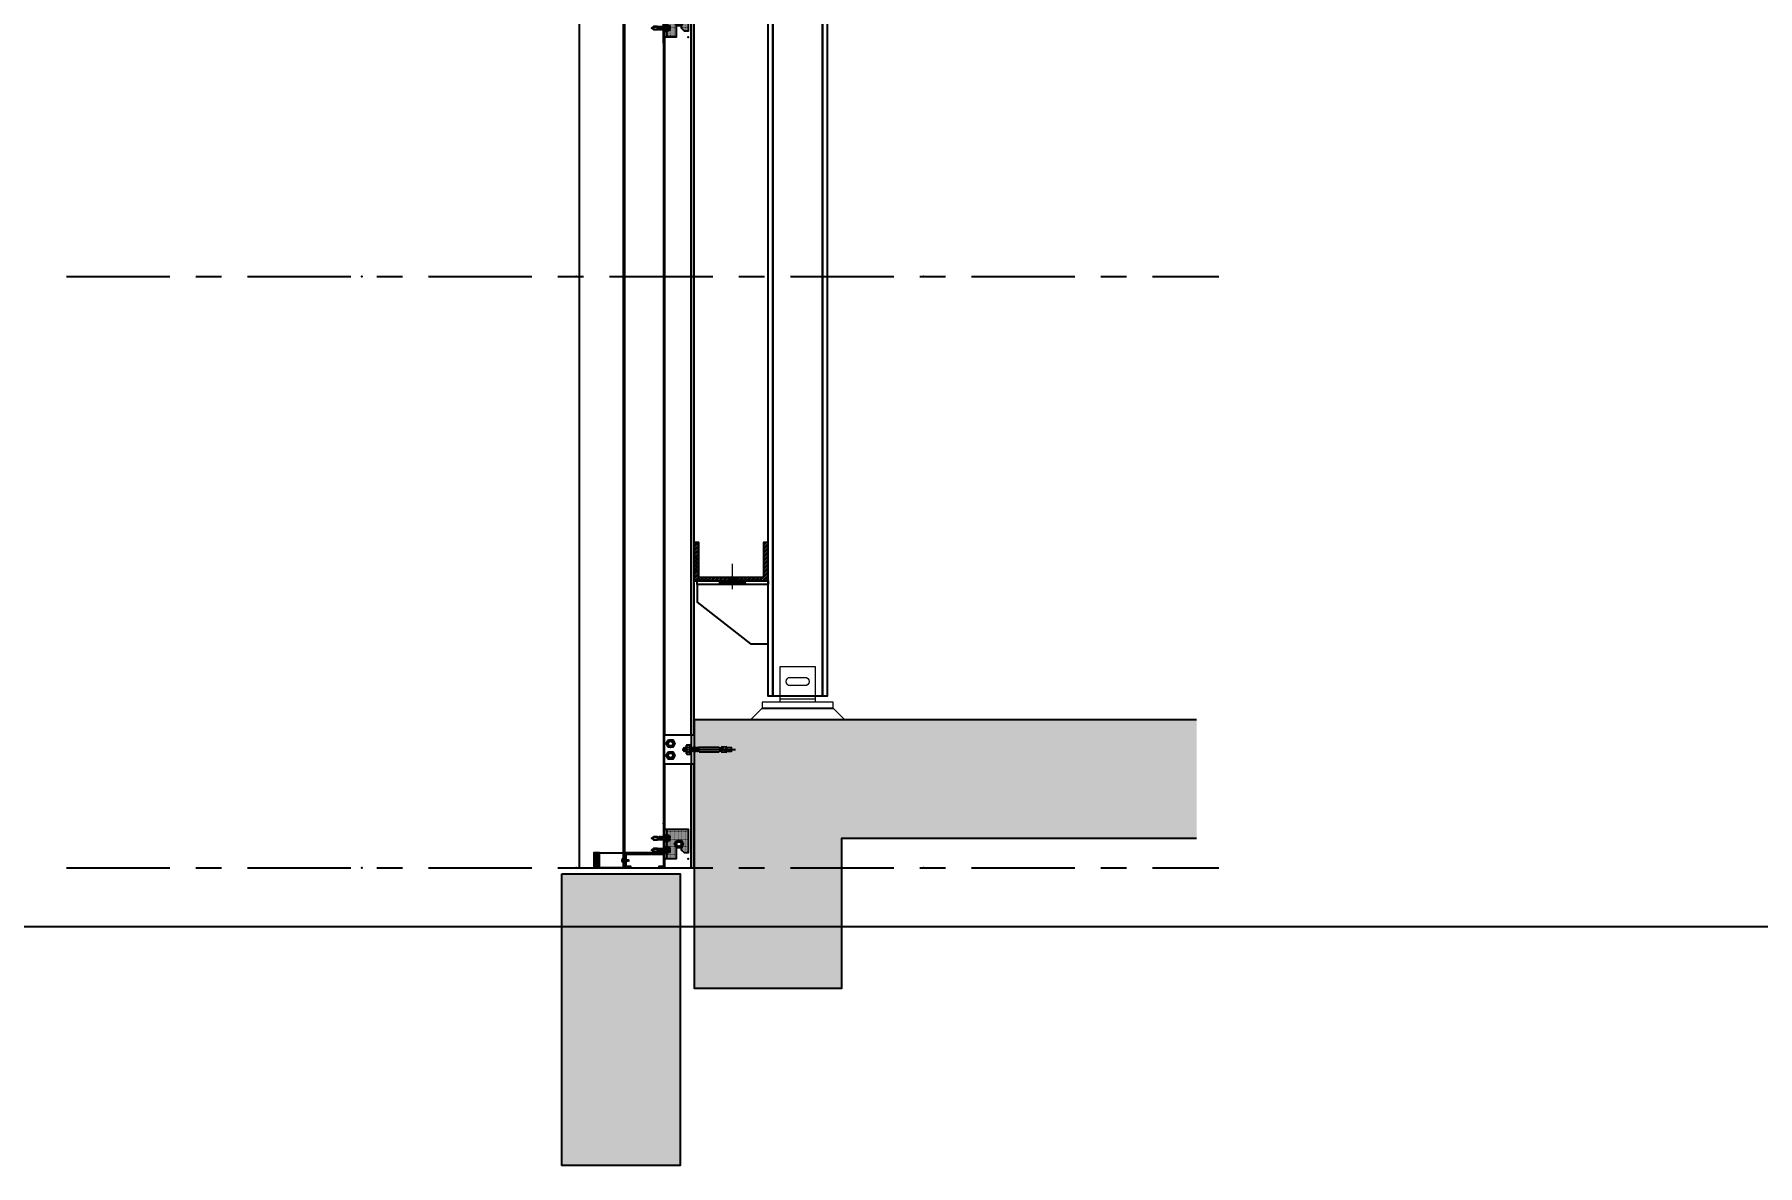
# Model space of a CAD drawing. Header units: millimetres. Extents: x 3774 to 718460, y -768339 to 192544.
# Drawn here: x 545168 to 548083, y -728820 to -726907 of the extents above; entities that cross this region are included whole.
import ezdxf

# ---------------------------------------------------------------- set-up
doc = ezdxf.new("R2010")
doc.units = ezdxf.units.MM
doc.set_wipeout_variables(frame=1)
for name, pattern in [('CENTER', [50.8, 31.75, -6.35, 6.35, -6.35]), ('TA_GL_000.70000', [1.925, 0.7, -0.175, 0.175, -0.175, 0.7]), ('XKITLINE00', [0])]:
    doc.linetypes.add(name, pattern=pattern)
for name, color, linetype in [('000 - 0_SYM_DWG_GRIDLINE_MAIN_COLOR_251', 7, 'Continuous'), ('000 - 0_SYM_DWG_LEVEL_MAIN_COLOR_2', 7, 'Continuous'), ('000 - 0_SYM_DWG_LEVEL_TEXT', 7, 'Continuous'), ('000 - CONCRETE_COL_CUT_COLOR_5', 7, 'Continuous'), ('000 - CONCRETE_COL_HATCH_', 7, 'Continuous'), ('000 - CONCRETE_COL_WIPEOUT_', 7, 'Continuous'), ('000 - CONCRETE_PRECAST_HATCH_', 7, 'Continuous'), ('000 - CONCRETE_PRECAST_MAIN_COLOR_4', 7, 'Continuous'), ('000 - CONCRETE_PRECAST_WIPEOUT_', 7, 'Continuous'), ('000 - EXISTING_PRECAST_CUT_COLOR_4', 7, 'Continuous'), ('000 - L I N E 0.1', 7, 'Continuous'), ('000 - STRUCTURE_STEEL_ACCESORIES_MAIN_COLOR_1', 7, 'Continuous'), ('000 - STRUCTURE_STEEL_ACCESORIES_SUB_COLOR_1', 7, 'Continuous'), ('000 - STRUCTURE_STEEL_ACCESORIES_WIPEOUT_', 7, 'Continuous'), ('000 - STRUCTURE_STEEL_FASTERN_DEF_SUB', 7, 'Continuous'), ('000 - STRUCTURE_STEEL_FASTERN_MAIN_COLOR_1', 7, 'Continuous'), ('000 - STRUCTURE_STEEL_FASTERN_MAIN_COLOR_2', 7, 'Continuous'), ('000 - STRUCTURE_STEEL_FRAMING_CUT_COLOR_4', 7, 'Continuous'), ('000 - STRUCTURE_STEEL_FRAMING_DEF_SUB', 7, 'Continuous'), ('000 - STRUCTURE_STEEL_FRAMING_HATCH_', 7, 'Continuous'), ('000 - STRUCTURE_STEEL_FRAMING_MAIN_COLOR_1', 7, 'Continuous'), ('000 - STRUCTURE_STEEL_FRAMING_MAIN_COLOR_2', 7, 'Continuous'), ('000 - STRUCTURE_STEEL_FRAMING_SUB_COLOR_2', 7, 'Continuous'), ('010 - ASPG_ACCESSORIES_DEF_SUB', 7, 'Continuous'), ('010 - ASPG_ACCESSORIES_MAIN_COLOR_1', 7, 'Continuous'), ('010 - ASPG_ACCESSORIES_MAIN_COLOR_2', 7, 'Continuous'), ('010 - ASPG_ACCESSORIES_SUB_COLOR_3', 7, 'Continuous'), ('010 - ASPG_EXTR_MAIN_COLOR_2', 7, 'Continuous'), ('010 - ASPG_EXTR_WIPEOUT_', 7, 'Continuous'), ('010 - ASPG_FASTERN_MAIN_COLOR_1', 7, 'Continuous'), ('010 - ASPG_FASTERN_SUB_COLOR_2', 7, 'Continuous'), ('010 - ASPG_FASTERN_WIPEOUT_', 7, 'Continuous'), ('010 - ASPG_FRAMING_CUT_COLOR_4', 7, 'Continuous'), ('010 - ASPG_FRAMING_HATCH_', 7, 'Continuous'), ('010 - ASPG_FRAMING_SUB_COLOR_2', 7, 'Continuous'), ('010 - ASPG_FRAMING_WIPEOUT_', 7, 'Continuous'), ('Center Line', 7, 'CENTER'), ('HATCH', 7, 'Continuous')]:
    doc.layers.add(name, color=color, linetype=linetype)
doc.layers.add('Part', color=7, linetype='Continuous', lineweight=0)
doc.layers.add('SCREW', color=7, linetype='Continuous', lineweight=5)
doc.styles.add('Arial_1', font='arial.ttf', dxfattribs={"height": 125})
doc.styles.add('TA', font='', dxfattribs={"height": 4.5})
doc.styles.get('TA').set_extended_font_data('Cordia New')
pattern_1 = [(45, (2715.48714, 3084.9077), (-0.265165043, 0.265165043), []), (45, (2715.6639, 3084.9077), (-0.265165043, 0.265165043), [])]

# ---------------------------------------------------------------- blocks, each defined once
blk = doc.blocks.new('*A6835')
at = {"layer": 'Part', "color": 7, "linetype": 'XKITLINE00', "lineweight": 0}
for p, q in [((560.731873, 232.946249), (560.571873, 232.946249)), ((560.571873, 232.946249), (560.571873, 231.646249)), ((560.731873, 231.766249), (560.731873, 232.946249)), ((563.071873, 232.946249), (562.911873, 232.946249)), ((562.911873, 232.946249), (562.911873, 231.766249)), ((563.071873, 231.646249), (563.071873, 232.946249)), ((560.571873, 231.646249), (563.071873, 231.646249)), ((562.911873, 231.766249), (560.731873, 231.766249))]:
    blk.add_line(p, q, dxfattribs=at)
blk = doc.blocks.new('*A6836')
at = {"layer": 'Part', "color": 7, "linetype": 'XKITLINE00', "lineweight": 0}
for p, q in [((560.671873, 231.526249), (560.671873, 231.646249)), ((563.071873, 231.526249), (560.671873, 231.526249)), ((563.071873, 231.646249), (563.071873, 231.526249))]:
    blk.add_line(p, q, dxfattribs=at)
blk = doc.blocks.new('A$C35bcc281')
at = {"layer": '000 - STRUCTURE_STEEL_FRAMING_HATCH_'}
h = blk.add_hatch(dxfattribs=at)
h.set_pattern_fill('ANSI32', scale=0.5)
h.paths.add_polyline_path([(-125, 171), (-125, 106), (0, 106), (0, 171), (-8, 171), (-8, 112), (-117, 112), (-117, 171)])
h = blk.add_hatch(dxfattribs=at)
h.set_pattern_fill('ANSI32', style=0)
h.set_pattern_definition(pattern_1)
h.paths.add_polyline_path([(-38, 106), (-38, 100), (-82, 100), (-82, 106)], flags=17)
h = blk.add_hatch(dxfattribs=at)
h.set_pattern_fill('ANSI32', style=0)
h.set_pattern_definition(pattern_1)
h.paths.add_polyline_path([(-53, 112), (-53, 106), (-67, 106), (-67, 112)], flags=17)
at = {"layer": '000 - STRUCTURE_STEEL_FRAMING_CUT_COLOR_4', "color": 7}
blk.add_lwpolyline([(-125, 171), (-125, 106), (0, 106), (0, 171), (-8, 171), (-8, 112), (-117, 112), (-117, 171), (-125, 171)], dxfattribs=at)
at = {"layer": '000 - STRUCTURE_STEEL_FRAMING_DEF_SUB', "color": 7, "linetype": 'XKITLINE00', "lineweight": 0}
blk.add_line((-60, 92.1), (-60, 135), dxfattribs=at)
blk.add_line((-60, 92.1), (-60, 135), dxfattribs=at)
at = {"layer": '000 - STRUCTURE_STEEL_FRAMING_HATCH_', "color": 7, "linetype": 'XKITLINE00', "lineweight": 0}
for p, q in [((-82, 100), (-82, 106)), ((-82, 100), (-82, 106)), ((-67, 106), (-67, 112)), ((-67, 106), (-67, 112)), ((-53, 106), (-53, 112)), ((-53, 106), (-53, 112)), ((-38, 100), (-38, 106)), ((-38, 100), (-38, 106))]:
    blk.add_line(p, q, dxfattribs=at)
at = {"layer": '000 - STRUCTURE_STEEL_FRAMING_MAIN_COLOR_2', "color": 7}
blk.add_lwpolyline([(-120, 106), (0, 106), (0, 100), (-120, 100)], close=True, dxfattribs=at)
blk.add_lwpolyline([(-120, 100), (-120, 70), (-30, 0), (0, 0), (0, 100), (-120, 100)], dxfattribs=at)
at = {"color": 7, "lineweight": 0, "xscale": 50, "yscale": 50, "zscale": 50}
blk.add_blockref('*A6835', (-28153.6, -11476.3), dxfattribs=at)
at = {"layer": '000 - STRUCTURE_STEEL_FRAMING_MAIN_COLOR_2', "color": 7, "xscale": 50, "yscale": 50, "zscale": 50}
blk.add_blockref('*A6836', (-28153.6, -11476.3), dxfattribs=at)
blk = doc.blocks.new('*U7009')
at = {"layer": '000 - STRUCTURE_STEEL_ACCESORIES_MAIN_COLOR_1', "color": 7, "lineweight": 0}
for p, q in [((30, 90), (-30, 90)), ((-30, 90), (-30, 30)), ((30, 30), (30, 90)), ((30, 35), (-30, 35))]:
    blk.add_line(p, q, dxfattribs=at)
blk.add_lwpolyline([(-15.2, 71.5), (-12.5, 72), (12.5, 72), (15.2, 71.5), (17.4, 69.9), (19, 67.7), (19.5, 65), (19, 62.3), (17.4, 60.1), (15.2, 58.5), (12.5, 58), (-12.5, 58), (-15.2, 58.5), (-17.4, 60.1), (-19, 62.3), (-19.5, 65), (-19, 67.7), (-17.4, 69.9), (-15.2, 71.5)], close=True, dxfattribs=at)
at = {"layer": '000 - STRUCTURE_STEEL_FASTERN_MAIN_COLOR_2', "color": 7}
blk.add_line((-60, 20), (60, 20), dxfattribs=at)
at = {"layer": '000 - STRUCTURE_STEEL_FASTERN_MAIN_COLOR_2', "color": 7, "lineweight": 0}
blk.add_lwpolyline([(60, 20), (60, 30), (-60, 30), (-60, 20), (-80, 0), (80, 0)], close=True, dxfattribs=at)
at = {"layer": '000 - STRUCTURE_STEEL_FRAMING_MAIN_COLOR_1', "color": 7}
for points in [[(-225, -250), (-180, -250), (-180, 5750), (-225, 5750)], [(-180, -250), (-175, -250), (-175, 5750), (-180, 5750)], [(-50, 5460), (-42, 5460), (-42, 40), (-50, 40)], [(42, 5460), (50, 5460), (50, 40), (42, 40)]]:
    blk.add_lwpolyline(points, close=True, dxfattribs=at)
at = {"layer": '000 - STRUCTURE_STEEL_FRAMING_SUB_COLOR_2', "color": 7}
blk.add_lwpolyline([(-42, 5460), (42, 5460), (42, 40), (-42, 40)], close=True, dxfattribs=at)
at = {"color": 7}
blk.add_blockref('A$C35bcc281', (-50, 129), dxfattribs=at)
blk = doc.blocks.new('000_ASPG_TYP_FILES_20260218-010703_FRAME_EXTR_HONLIZONTAL')
at = {"layer": '010 - ASPG_FRAMING_HATCH_'}
h = blk.add_hatch(dxfattribs=at)
h.set_pattern_fill('ANSI32', scale=0.1)
edge = h.paths.add_edge_path()
edge.add_line((74.7, 2), (25, 2))
edge.add_line((25, 2), (25, 67))
edge.add_arc((24.7, 67), 0.3, 0, 90)
edge.add_line((24.7, 67.3), (0.3, 67.3))
edge.add_arc((0.3, 67), 0.3, 90, 180)
edge.add_line((0, 67), (0, 57.6))
edge.add_arc((0.3, 57.6), 0.3, 180, 270)
edge.add_line((0.3, 57.3), (1.7, 57.3))
edge.add_arc((1.7, 57.6), 0.3, 270, 360)
edge.add_line((2, 57.6), (2, 65))
edge.add_arc((2.3, 65), 0.3, 90, 180, ccw=False)
edge.add_line((2.3, 65.3), (22.7, 65.3))
edge.add_arc((22.7, 65), 0.3, 0, 90, ccw=False)
edge.add_line((23, 65), (23, 49))
edge.add_line((23, 49), (23.5, 48.5))
edge.add_line((23.5, 48.5), (23, 48))
edge.add_line((23, 48), (23, 22.3))
edge.add_line((23, 22.3), (23.5, 21.8))
edge.add_line((23.5, 21.8), (23, 21.3))
edge.add_line((23, 21.3), (23, 2.3))
edge.add_arc((22.7, 2.3), 0.3, -90, 0, ccw=False)
edge.add_line((22.7, 2), (2.3, 2))
edge.add_arc((2.3, 2.3), 0.3, 180, 270, ccw=False)
edge.add_line((2, 2.3), (2, 9.7))
edge.add_arc((1.7, 9.7), 0.3, 0, 90)
edge.add_line((1.7, 10), (0.3, 10))
edge.add_arc((0.3, 9.7), 0.3, 90, 180)
edge.add_line((0, 9.7), (0, 0.3))
edge.add_arc((0.3, 0.3), 0.3, 180, 270)
edge.add_line((0.3, 0), (74.7, 0))
at = {"layer": '010 - ASPG_ACCESSORIES_DEF_SUB', "color": 7}
for p in [(0, 67.3), (25, 67.3), (25, 67.3), (0, 57.3), (0, 10), (0, 10), (0, 0), (75, 2), (75, 0)]:
    blk.add_point(p, dxfattribs=at)
at = {"layer": '010 - ASPG_FRAMING_CUT_COLOR_4', "color": 7}
blk.add_line((75, 0.3), (75, 1.7), dxfattribs=at)
blk.add_lwpolyline([(74.7, 2), (25, 2), (25, 67, 0.414214), (24.7, 67.3), (0.3, 67.3, 0.414214), (0, 67), (0, 57.6, 0.414214), (0.3, 57.3), (1.7, 57.3, 0.414214), (2, 57.6), (2, 65, -0.414214), (2.3, 65.3), (22.7, 65.3, -0.414214), (23, 65), (23, 49), (23.5, 48.5), (23, 48), (23, 22.3), (23.5, 21.8), (23, 21.3), (23, 2.3, -0.414214), (22.7, 2), (2.3, 2, -0.414214), (2, 2.3), (2, 9.7, 0.414214), (1.7, 10), (0.3, 10, 0.414214), (0, 9.7), (0, 0.3, 0.414214), (0.3, 0), (74.7, 0)], format="xyb", dxfattribs=at)
for centre, start, end in [((2.3, 65), 90, 180), ((0.3, 57.6), 180, 270), ((1.7, 57.6), 270, 0), ((0.3, 9.7), 90, 180), ((0.3, 0.3), 180, 270), ((1.7, 9.7), 0, 90), ((2.3, 2.3), 180, 270), ((22.7, 2.3), 270, 0), ((74.7, 1.7), 0, 90), ((74.7, 0.3), 270, 0)]:
    blk.add_arc(centre, 0.3, start, end, dxfattribs=at)
blk = doc.blocks.new('PZG35-9D5')
at = {"layer": 'Center Line', "color": 7}
blk.add_line((0, 3.7), (0, -10.5), dxfattribs=at)
at = {"layer": 'SCREW', "color": 7}
for p, q in [((-1.4, 0), (-1.4, -1.1)), ((1.4, 0), (1.4, -0.6)), ((-1.9, -1.4), (1.9, -0.9)), ((-1.9, -1.4), (-1.4, -1.1)), ((-1.9, -1.4), (-1.4, -1.7)), ((-1.9, -2.7), (1.9, -2.2)), ((-1.9, -2.7), (-1.4, -2.4)), ((-1.9, -2.7), (-1.4, -3)), ((-1.9, -4), (-1.4, -3.7)), ((-1.9, -4), (-1, -3.9)), ((-1.9, -4), (-1.4, -4.3)), ((-1.4, -1.1), (1.4, -0.6)), ((-1.4, -1.7), (1.4, -1.2)), ((-1.4, -1.7), (-1.4, -2.4)), ((-1.4, -2.4), (1.4, -1.9)), ((-1.4, -3), (1.4, -2.5)), ((-1.4, -3), (-1.4, -3.7)), ((-1.4, -3.7), (-0.8, -3.6)), ((-1.4, -4.3), (-1.4, -8.1)), ((-1.4, -4.3), (-1.2, -4.3)), ((0, -9.5), (-1.4, -8.1)), ((0, -9.5), (1.4, -8.1)), ((0.6, -3.3), (1.4, -3.2)), ((0.7, -3.7), (1.9, -3.5)), ((0.7, -3.9), (1.4, -3.8)), ((0.7, -4.6), (1.4, -4.5)), ((0.7, -5), (1.9, -4.8)), ((0.7, -5.2), (1.4, -5.1)), ((1.9, -0.9), (1.4, -0.6)), ((1.9, -0.9), (1.4, -1.2)), ((1.4, -1.2), (1.4, -1.9)), ((1.9, -2.2), (1.4, -1.9)), ((1.9, -2.2), (1.4, -2.5)), ((1.4, -2.5), (1.4, -3.2)), ((1.9, -3.5), (1.4, -3.2)), ((1.9, -3.5), (1.4, -3.8)), ((1.4, -3.8), (1.4, -4.5)), ((1.9, -4.8), (1.4, -4.5)), ((1.9, -4.8), (1.4, -5.1)), ((1.4, -5.1), (1.4, -8.1))]:
    blk.add_line(p, q, dxfattribs=at)
blk.add_lwpolyline([(0, -9.5), (0.7, -5.2), (0.7, -3.6, 0.417657), (0.4, -3.3, 0.108102), (-0.8, -3.6), (-1.4, -4.7)], format="xyb", dxfattribs=at)
blk = doc.blocks.new('*U8304')
at = {"layer": 'SCREW', "color": 7}
blk.add_lwpolyline([(3, 1.8, 0.09906), (0.8, 2.5), (0.8, 2.3), (-0.8, 2.3), (-0.8, 2.5, 0.09906), (-3, 1.8, 0.266588), (-3.5, 1), (-3.5, 0.2, 0.414214), (-3.3, 0), (3.3, 0, 0.414214), (3.5, 0.2), (3.5, 1, 0.266588)], format="xyb", close=True, dxfattribs=at)
blk.add_blockref('PZG35-9D5', (0, 0), dxfattribs=at)
blk = doc.blocks.new('000_ASPG_TYP_FILES_BK_FOR_ASPG_LOUVERS_SIDE_VIEW')
at = {"color": 7}
blk.add_point((0, 0), dxfattribs=at)
at = {"layer": '010 - ASPG_ACCESSORIES_MAIN_COLOR_1', "color": 7}
blk.add_line((2.8, -12.5), (2.8, 12.5), dxfattribs=at)
for points in [[(43.2, -12.5), (0.8, -12.5), (0.8, 12.5), (43.2, 12.5)], [(52.5, 12.5), (43.2, 12.5), (43.2, -12.5), (52.5, -12.5)]]:
    blk.add_lwpolyline(points, close=True, dxfattribs=at)
at = {"layer": '010 - ASPG_ACCESSORIES_SUB_COLOR_3', "color": 7}
for p, q in [((43.5, -12.5), (43.5, 12.5)), ((43.8, -12.5), (43.8, 12.5)), ((44.3, -12.5), (44.3, 12.5)), ((45, -12.5), (45, 12.5)), ((45.8, -12.5), (45.8, 12.5)), ((46.7, -12.5), (46.7, 12.5)), ((47.6, -12.5), (47.6, 12.5)), ((48.6, -12.5), (48.6, 12.5)), ((50.6, -12.5), (50.6, 12.5)), ((51.4, -12.5), (51.4, 12.5)), ((52.1, -12.5), (52.1, 12.5)), ((52.5, -12.5), (52.5, 12.5))]:
    blk.add_line(p, q, dxfattribs=at)
at = {"layer": 'SCREW', "color": 7, "rotation": 270}
blk.add_blockref('*U8304', (2.8, 0), dxfattribs=at)
blk = doc.blocks.new('A$C57452C2B')
at = {"layer": '010 - ASPG_FASTERN_MAIN_COLOR_1', "color": 7}
for p, q in [((0.007, 0.031), (0.0045, 0.021)), ((0.003, 0.0005), (0.003, 0.004)), ((0.01, 0), (0.004, 0)), ((0.005, 0.0005), (0.005, 0.004)), ((0.009, 0.0005), (0.009, 0.004)), ((0.011, 0.0005), (0.011, 0.004))]:
    blk.add_line(p, q, dxfattribs=at)
for points in [[(0.0045, 0.021), (0.0045, 0.028), (0.007, 0.031), (0.0095, 0.028), (0.0095, 0.021)], [(0.014, 0.005), (0.014, 0.006), (0, 0.006), (0, 0.005), (0.003, 0.004), (0.011, 0.004)]]:
    blk.add_lwpolyline(points, close=True, dxfattribs=at)
for centre, radius, start, end in [((0.004, 0.0013), 0.00125, 216.8699, 323.1301), ((0.007, 0.0043), 0.00425, 241.9275, 298.0725), ((0.01, 0.0013), 0.00125, 216.8699, 323.1301)]:
    blk.add_arc(centre, radius, start, end, dxfattribs=at)
at = {"layer": '010 - ASPG_FASTERN_SUB_COLOR_2', "color": 7}
for p in [(0.0095, 0.021), (0.0045, 0.021)]:
    blk.add_line(p, (0.0045, 0.0197), dxfattribs=at)
for points in [[(0.0045, 0.0167, 0.666667), (0.0045, 0.0182), (0.0095, 0.0195, 0.666667), (0.0095, 0.018)], [(0.0045, 0.0152, 0.666667), (0.0045, 0.0167), (0.0095, 0.018, 0.666667), (0.0095, 0.0165)], [(0.0045, 0.0137, 0.666667), (0.0045, 0.0152), (0.0095, 0.0165, 0.666667), (0.0095, 0.015)], [(0.0045, 0.0122, 0.666667), (0.0045, 0.0137), (0.0095, 0.015, 0.666667), (0.0095, 0.0135)], [(0.0045, 0.0107, 0.666667), (0.0045, 0.0122), (0.0095, 0.0135, 0.666667), (0.0095, 0.012)], [(0.0045, 0.0092, 0.666667), (0.0045, 0.0107), (0.0095, 0.012, 0.666667), (0.0095, 0.0105)], [(0.0045, 0.0077, 0.666667), (0.0045, 0.0092), (0.0095, 0.0105, 0.666667), (0.0095, 0.009)], [(0.0045, 0.0062, 0.666667), (0.0045, 0.0077), (0.0095, 0.009, 0.666667), (0.0095, 0.0075)], [(0.0047, 0.006, 0.091189), (0.0045, 0.0062), (0.0095, 0.0075, 0.666667), (0.0095, 0.006)]]:
    blk.add_lwpolyline(points, format="xyb", dxfattribs=at)
for centre, start, end in [((0.0042, 0.0189), 292.6199, 67.3801), ((0.0098, 0.0203), 112.6199, 247.3801)]:
    blk.add_arc(centre, 0.000812, start, end, dxfattribs=at)
blk = doc.blocks.new('A$C6d2a724f')
at = {"color": 7}
blk.add_wipeout([(-3.7, 6.3), (3.7, 6.3), (7.3, 0), (3.7, -6.3), (-3.7, -6.3), (-7.3, 0)], dxfattribs=at).dxf.layer = '010 - ASPG_FASTERN_MAIN_COLOR_1'
at = {"layer": '010 - ASPG_FASTERN_MAIN_COLOR_1', "color": 7}
blk.add_lwpolyline([(-3.7, 6.3), (3.7, 6.3), (7.3, 0), (3.7, -6.3), (-3.7, -6.3), (-7.3, 0)], close=True, dxfattribs=at)
at = {"layer": '010 - ASPG_FASTERN_SUB_COLOR_2', "color": 7}
for radius in [6.33, 3.96]:
    blk.add_circle((0, 0), radius, dxfattribs=at)
blk = doc.blocks.new('A$Cb3d6a647')
at = {"color": 7}
blk.add_wipeout([(0, -50), (0, -50), (0, 0), (40, 0), (40, -40), (33.7, -40), (28.7, -35), (28.7, -25), (27.4, -21.8), (24.2, -20.5), (21, -21.8), (19.7, -25), (19.7, -50)], dxfattribs=at).dxf.layer = '010 - ASPG_FASTERN_WIPEOUT_'
at = {"layer": 'HATCH'}
h = blk.add_hatch(dxfattribs=at)
h.set_pattern_fill('DOTS', scale=0.5)
h.paths.add_polyline_path([(3, 0), (3, -8), (4, -8), (5, -11), (8.5, -11, -0.236068), (9, -12), (9, -19), (5, -19), (4, -22), (3, -22), (3, -28), (4, -28), (5, -31), (8.5, -31, -0.236068), (9, -32), (9, -39), (5, -39), (4, -42), (3, -42), (3, -50), (19.7, -50), (19.7, -25, -1), (28.7, -25), (28.7, -35), (33.7, -40), (40, -40), (40, 0)])
at = {"color": 7}
blk.add_point((40, -50), dxfattribs=at)
at = {"layer": '010 - ASPG_ACCESSORIES_MAIN_COLOR_1', "color": 7}
blk.add_lwpolyline([(0, 0), (3, 0), (3, -50), (0, -50)], close=True, dxfattribs=at)
at = {"layer": '010 - ASPG_ACCESSORIES_MAIN_COLOR_2', "color": 7}
blk.add_lwpolyline([(0, 0), (40, 0), (40, -40), (33.7, -40), (28.7, -35), (28.7, -25, 1), (19.7, -25), (19.7, -50), (0, -50)], format="xyb", close=True, dxfattribs=at)
at = {"color": 7, "extrusion": (0, 0, -1), "xscale": 1000, "yscale": 1000, "zscale": -1000, "rotation": 270}
for p in [(-9, -8), (-9, -28)]:
    blk.add_blockref('A$C57452C2B', p, dxfattribs=at)
at = {"color": 7}
blk.add_blockref('A$C6d2a724f', (24.2, -25), dxfattribs=at)
blk = doc.blocks.new('*U7057')
at = {"color": 7}
blk.add_wipeout([(1445, 2), (25, 2), (25, 67.3), (1445, 67.3)], dxfattribs=at).dxf.layer = '010 - ASPG_FRAMING_WIPEOUT_'
blk.add_blockref('000_ASPG_TYP_FILES_20260218-010703_FRAME_EXTR_HONLIZONTAL', (0, 0), dxfattribs=at)
at = {"color": 7, "xscale": -1}
blk.add_blockref('000_ASPG_TYP_FILES_20260218-010703_FRAME_EXTR_HONLIZONTAL', (1470, 0), dxfattribs=at)
at = {"color": 7}
blk.add_wipeout([(2940, 67.8), (2940, 144.8), (0, 144.8), (0, 67.8)], dxfattribs=at).dxf.layer = '010 - ASPG_EXTR_WIPEOUT_'
blk.add_point((25, 67.3), dxfattribs=at)
at = {"layer": '010 - ASPG_EXTR_MAIN_COLOR_2', "color": 7}
blk.add_lwpolyline([(2940, 69.8), (2940, 144.8), (0, 144.8), (0, 69.8)], close=True, dxfattribs=at)
at = {"layer": '010 - ASPG_FRAMING_SUB_COLOR_2', "color": 7}
blk.add_lwpolyline([(1445, 2), (25, 2), (25, 67.3), (1445, 67.3)], close=True, dxfattribs=at)
at = {"color": 7, "rotation": 90}
for p in [(12.5, 67.3), (1457.5, 67.3)]:
    blk.add_blockref('000_ASPG_TYP_FILES_BK_FOR_ASPG_LOUVERS_SIDE_VIEW', p, dxfattribs=at)
at = {"color": 7, "rotation": 270}
for p in [(65, 0), (1455, 0)]:
    blk.add_blockref('A$Cb3d6a647', p, dxfattribs=at)
blk = doc.blocks.new('A$C6e1391b6')
at = {"color": 7}
blk.add_lwpolyline([(0, 0), (377.06, 0), (377.06, 28.38), (432.06, 28.38), (432.06, 522.38), (0, 522.38)], close=True, dxfattribs=at)
blk = doc.blocks.new('*U7038')
at = {"layer": '000 - 0_SYM_DWG_LEVEL_MAIN_COLOR_2'}
blk.add_hatch(color=7, dxfattribs=at).paths.add_polyline_path([(-72.01, 5.18), (-75, 0), (-77.99, 5.18)])
at = {"color": 7}
blk.add_point((0, 0), dxfattribs=at)
at = {"layer": '000 - 0_SYM_DWG_GRIDLINE_MAIN_COLOR_251', "color": 7}
blk.add_lwpolyline([(-75, 0), (-47, 0), (-42.5, 0), (-38, 0)], dxfattribs=at)
at = {"layer": '000 - 0_SYM_DWG_LEVEL_MAIN_COLOR_2', "color": 7, "lineweight": 25}
for p, q in [((-72.01, 5.18), (-77.99, 5.18)), ((-77.99, 5.18), (-75, 0)), ((-75, 0), (-72.01, 5.18))]:
    blk.add_line(p, q, dxfattribs=at)
at = {"layer": '000 - 0_SYM_DWG_LEVEL_TEXT', "color": 7, "style": 'Arial_1'}
for tag, p in [('LV_NAME_1', (-70.78, 11.92)), ('LV_NAME_2', (-70.79, 6.83)), ('LV_NAME_3', (-70.8, 1.74))]:
    blk.add_attdef(tag, p, '', height=3, dxfattribs=at)
blk = doc.blocks.new('*U7039')
at = {"layer": '000 - 0_SYM_DWG_LEVEL_MAIN_COLOR_2'}
blk.add_hatch(color=7, dxfattribs=at).paths.add_polyline_path([(-72.01, 5.18), (-75, 0), (-77.99, 5.18)])
at = {"color": 7}
blk.add_point((0, 0), dxfattribs=at)
at = {"layer": '000 - 0_SYM_DWG_GRIDLINE_MAIN_COLOR_251', "color": 7}
blk.add_lwpolyline([(-75, 0), (-47, 0), (-42.5, 0), (-38, 0)], dxfattribs=at)
at = {"layer": '000 - 0_SYM_DWG_LEVEL_MAIN_COLOR_2', "color": 7, "lineweight": 25}
for p, q in [((-72.01, 5.18), (-77.99, 5.18)), ((-77.99, 5.18), (-75, 0)), ((-75, 0), (-72.01, 5.18))]:
    blk.add_line(p, q, dxfattribs=at)
at = {"layer": '000 - 0_SYM_DWG_LEVEL_TEXT', "color": 7, "style": 'Arial_1'}
for tag, p in [('LV_NAME_1', (-70.78, 11.92)), ('LV_NAME_2', (-70.79, 6.83)), ('LV_NAME_3', (-70.8, 1.74))]:
    blk.add_attdef(tag, p, '', height=3, dxfattribs=at)
blk = doc.blocks.new('*U7013')
at = {"layer": '000 - 0_SYM_DWG_GRIDLINE_MAIN_COLOR_251', "color": 7, "linetype": 'ByBlock', "ltscale": 5}
blk.add_line((10, 0), (-29, 0), dxfattribs=at)
at = {"layer": '000 - 0_SYM_DWG_GRIDLINE_MAIN_COLOR_251', "color": 7}
for p in [(-19, 0), (0, 0)]:
    blk.add_point(p, dxfattribs=at)
at = {"color": 7, "style": 'TA', "flags": 1}
blk.add_attdef('LOCATION', (6, -6), '', height=4.5, rotation=270, dxfattribs=at)
blk = doc.blocks.new('G$C63E23571')
at = {"layer": '000 - L I N E 0.1', "color": 7}
blk.add_lwpolyline([(0.0032, 0.0082), (0.0068, 0.0082), (0.0087, 0.005), (0.0068, 0.0018), (0.0032, 0.0018), (0.0013, 0.005)], close=True, dxfattribs=at)
for radius in [0.005, 0.00317]:
    blk.add_circle((0.005, 0.005), radius, dxfattribs=at)
blk = doc.blocks.new('G$C12C65349')
at = {"layer": '000 - STRUCTURE_STEEL_FASTERN_DEF_SUB', "color": 7, "linetype": 'CENTER'}
blk.add_line((0.0084, 0.0901), (0.0084, 0), dxfattribs=at)
at = {"layer": '000 - STRUCTURE_STEEL_FASTERN_MAIN_COLOR_1', "color": 7}
for p, q in [((0.0012, 0.0829), (0.0005, 0.0822)), ((0.0005, 0.0822), (0.0005, 0.0771)), ((0.0012, 0.0765), (0.0005, 0.0771)), ((0.0012, 0.0829), (0.0156, 0.0829)), ((0.0012, 0.0765), (0.0156, 0.0765)), ((0.0045, 0.0822), (0.0045, 0.0771)), ((0.0123, 0.0822), (0.0123, 0.0771)), ((0.0163, 0.0822), (0.0156, 0.0829)), ((0.0163, 0.0771), (0.0156, 0.0765)), ((0.0163, 0.0822), (0.0163, 0.0771))]:
    blk.add_line(p, q, dxfattribs=at)
blk.add_lwpolyline([(0.0168, 0.0765), (0.0168, 0.0749), (0, 0.0749), (0, 0.0765)], close=True, dxfattribs=at)
for centre, radius, start, end in [((0.0025, 0.0795), 0.00333, 53.8846, 126.1154), ((0.0025, 0.0798), 0.00333, 233.8846, 306.1154), ((0.0084, 0.0705), 0.0124, 71.4826, 108.5174), ((0.0084, 0.0888), 0.0124, 251.4826, 288.5174), ((0.0143, 0.0795), 0.00333, 53.8846, 126.1154), ((0.0143, 0.0798), 0.00333, 233.8846, 306.1154)]:
    blk.add_arc(centre, radius, start, end, dxfattribs=at)
at = {"layer": '000 - STRUCTURE_STEEL_FASTERN_MAIN_COLOR_2', "color": 7}
for p, q in [((0.0064, 0.0879), (0.0056, 0.087)), ((0.0104, 0.0879), (0.0064, 0.0879)), ((0.0104, 0.0879), (0.0112, 0.087)), ((0.0044, 0.0858), (0.0056, 0.0866)), ((0.0044, 0.0858), (0.0124, 0.0865)), ((0.0056, 0.0852), (0.0044, 0.0858)), ((0.0044, 0.0844), (0.0056, 0.0852)), ((0.0044, 0.0844), (0.0124, 0.0851)), ((0.0056, 0.0838), (0.0044, 0.0844)), ((0.0044, 0.083), (0.0056, 0.0838)), ((0.0044, 0.083), (0.0124, 0.0837)), ((0.0044, 0.0742), (0.0056, 0.075)), ((0.0044, 0.0742), (0.0124, 0.0749)), ((0.0056, 0.0736), (0.0044, 0.0742)), ((0.0044, 0.0728), (0.0056, 0.0736)), ((0.0044, 0.0728), (0.0124, 0.0735)), ((0.0056, 0.0722), (0.0044, 0.0728)), ((0.0044, 0.0714), (0.0056, 0.0722)), ((0.0044, 0.0714), (0.0124, 0.0721)), ((0.0056, 0.0708), (0.0044, 0.0714)), ((0.0044, 0.07), (0.0056, 0.0708)), ((0.0044, 0.07), (0.0124, 0.0707)), ((0.0056, 0.0694), (0.0044, 0.07)), ((0.0044, 0.0687), (0.0056, 0.0694)), ((0.0044, 0.0687), (0.0124, 0.0693)), ((0.0056, 0.0681), (0.0044, 0.0687)), ((0.0044, 0.0673), (0.0056, 0.0681)), ((0.0044, 0.0673), (0.0124, 0.068)), ((0.0056, 0.0667), (0.0044, 0.0673)), ((0.0044, 0.0659), (0.0056, 0.0667)), ((0.0044, 0.0659), (0.0124, 0.0666)), ((0.0056, 0.0653), (0.0044, 0.0659)), ((0.0044, 0.0645), (0.0056, 0.0653)), ((0.0044, 0.0645), (0.0124, 0.0652)), ((0.0056, 0.0639), (0.0044, 0.0645)), ((0.0044, 0.0631), (0.0056, 0.0639)), ((0.0044, 0.0631), (0.0124, 0.0638)), ((0.0056, 0.0625), (0.0044, 0.0631)), ((0.0044, 0.0617), (0.0056, 0.0625)), ((0.0044, 0.0617), (0.0124, 0.0624)), ((0.0044, 0.0617), (0.0044, 0.0274)), ((0.0056, 0.0866), (0.0112, 0.0871)), ((0.0056, 0.087), (0.0056, 0.0866)), ((0.0056, 0.0852), (0.0112, 0.0857)), ((0.0056, 0.0838), (0.0112, 0.0843)), ((0.0056, 0.0736), (0.0112, 0.0741)), ((0.0056, 0.0722), (0.0112, 0.0727)), ((0.0056, 0.0708), (0.0112, 0.0713)), ((0.0056, 0.0694), (0.0112, 0.0699)), ((0.0056, 0.0681), (0.0112, 0.0685)), ((0.0056, 0.0667), (0.0112, 0.0672)), ((0.0056, 0.0653), (0.0112, 0.0658)), ((0.0056, 0.0639), (0.0112, 0.0644)), ((0.0056, 0.0625), (0.0112, 0.063)), ((0.0124, 0.0865), (0.0112, 0.0871)), ((0.0112, 0.0857), (0.0124, 0.0865)), ((0.0124, 0.0851), (0.0112, 0.0857)), ((0.0112, 0.0843), (0.0124, 0.0851)), ((0.0124, 0.0837), (0.0112, 0.0843)), ((0.0112, 0.0829), (0.0124, 0.0837)), ((0.0112, 0.0741), (0.0124, 0.0749)), ((0.0124, 0.0735), (0.0112, 0.0741)), ((0.0112, 0.0727), (0.0124, 0.0735)), ((0.0124, 0.0721), (0.0112, 0.0727)), ((0.0112, 0.0713), (0.0124, 0.0721)), ((0.0124, 0.0707), (0.0112, 0.0713)), ((0.0112, 0.0699), (0.0124, 0.0707)), ((0.0124, 0.0693), (0.0112, 0.0699)), ((0.0112, 0.0685), (0.0124, 0.0693)), ((0.0124, 0.068), (0.0112, 0.0685)), ((0.0112, 0.0672), (0.0124, 0.068)), ((0.0124, 0.0666), (0.0112, 0.0672)), ((0.0112, 0.0658), (0.0124, 0.0666)), ((0.0124, 0.0652), (0.0112, 0.0658)), ((0.0112, 0.0644), (0.0124, 0.0652)), ((0.0124, 0.0638), (0.0112, 0.0644)), ((0.0112, 0.063), (0.0124, 0.0638)), ((0.0124, 0.0624), (0.0112, 0.063)), ((0.0124, 0.0624), (0.0124, 0.0274)), ((0.0044, 0.0244), (0.0038, 0.0146)), ((0.0038, 0.0146), (0.0095, 0.0146)), ((0.0054, 0.0274), (0.0044, 0.0274)), ((0.0064, 0.0244), (0.0044, 0.0244)), ((0.0044, 0.0074), (0.0051, 0.0146)), ((0.0124, 0.0074), (0.0044, 0.0074)), ((0.0054, 0.0244), (0.0054, 0.0274)), ((0.0064, 0.0244), (0.0064, 0.0234)), ((0.0064, 0.0186), (0.0064, 0.0174)), ((0.007, 0.0182), (0.007, 0.0177)), ((0.0087, 0.0201), (0.0071, 0.0196)), ((0.0072, 0.0242), (0.0072, 0.0238)), ((0.0124, 0.0244), (0.0074, 0.0244)), ((0.0074, 0.0224), (0.0084, 0.0224)), ((0.0074, 0.0164), (0.0084, 0.0164)), ((0.0095, 0.0198), (0.0076, 0.0191)), ((0.0079, 0.0167), (0.0092, 0.0167)), ((0.0082, 0.0228), (0.0091, 0.0228)), ((0.0094, 0.0214), (0.0094, 0.0211)), ((0.0094, 0.0154), (0.0095, 0.0146)), ((0.0101, 0.0218), (0.0101, 0.0208)), ((0.0101, 0.0157), (0.0101, 0.0146)), ((0.0101, 0.0146), (0.0131, 0.0146)), ((0.0124, 0.0274), (0.0114, 0.0274)), ((0.0114, 0.0274), (0.0114, 0.0244)), ((0.0117, 0.0146), (0.0124, 0.0074)), ((0.0131, 0.0146), (0.0124, 0.0244))]:
    blk.add_line(p, q, dxfattribs=at)
for centre, start, end in [((0.0074, 0.0234), 180, 270), ((0.0074, 0.0186), 108.4349, 180), ((0.0074, 0.0174), 180, 270), ((0.008, 0.0182), 110.8837, 180), ((0.008, 0.0177), 180, 266.9814), ((0.0082, 0.0238), 148.0606, 270), ((0.0084, 0.0214), 0, 90), ((0.0084, 0.0154), 2.1745, 90), ((0.0084, 0.0211), 288.4349, 0), ((0.0091, 0.0218), 0, 90), ((0.0091, 0.0157), 0, 86.9814), ((0.0091, 0.0208), 290.8837, 0)]:
    blk.add_arc(centre, 0.001, start, end, dxfattribs=at)
blk = doc.blocks.new('000 - STRUCTURE_STEEL_FASTERN_EXPANSION_BOLT_EB-XX')
at = {"color": 7, "xscale": 1000, "yscale": 1000, "zscale": 1000, "rotation": 89.99999999999999}
blk.add_blockref('G$C12C65349', (74.9, -8.4), dxfattribs=at)
blk = doc.blocks.new('000 - STRUCTURE_STEEL_ACCESORIES_BK_SET-1')
at = {"color": 7}
blk.add_wipeout([(-50, -25), (0, -25), (0, 25), (-50, 25)], dxfattribs=at).dxf.layer = '000 - STRUCTURE_STEEL_ACCESORIES_WIPEOUT_'
at = {"layer": '000 - STRUCTURE_STEEL_ACCESORIES_MAIN_COLOR_1', "color": 7}
for p, q in [((-5, 25), (-5, -25)), ((0, 25), (0, -25))]:
    blk.add_line(p, q, dxfattribs=at)
at = {"layer": '000 - STRUCTURE_STEEL_ACCESORIES_SUB_COLOR_1', "color": 7}
for p, q in [((-50, 25), (0, 25)), ((-50, -25), (-50, 25)), ((0, -25), (-50, -25))]:
    blk.add_line(p, q, dxfattribs=at)
at = {"color": 7, "xscale": 1000, "yscale": 1000, "zscale": 1000}
for p in [(-45, 5), (-45, -15)]:
    blk.add_blockref('G$C63E23571', p, dxfattribs=at)
at = {"color": 7}
blk.add_blockref('000 - STRUCTURE_STEEL_FASTERN_EXPANSION_BOLT_EB-XX', (-5, 0), dxfattribs=at)
blk.add_blockref('A$C6d2a724f', (-40, 10), dxfattribs=at)
blk.add_blockref('A$C6d2a724f', (-40, -10), dxfattribs=at)
blk = doc.blocks.new('*U8476')
at = {"layer": '000 - CONCRETE_COL_HATCH_'}
h = blk.add_hatch(dxfattribs=at)
h.set_pattern_fill('AR-CONC', scale=0.04)
h.set_pattern_definition([(50, (-2900, -859413.98), (7.28738676, -0.63756342), [0.762, -8.382]), (355, (-2900, -859413.98), (-1.40973686, 7.64227381), [0.6096, -6.705623367]), (100.4514447, (-2899.393, -859414.033), (5.877649884, 7.004710076), [0.64760035, -7.123609784]), (46.1842, (-2900, -859411.948), (10.84316164, -1.68169312), [1.143, -12.573]), (96.6355576, (-2899.096, -859412.088), (9.49616536, 9.89704498), [0.97140093, -10.68542433]), (351.1841512, (-2900, -859411.948), (9.49616536, 9.89704498), [0.91439868, -10.05838928]), (21, (-2898.984, -859412.456), (6.06457565, -4.090607927), [0.762, -8.382]), (326, (-2898.984, -859412.456), (2.472081134, 7.367518645), [0.6096, -6.7056]), (71.451445, (-2898.4786, -859412.797), (8.53665677, 3.276910755), [0.64760035, -7.123597504]), (37.5, (-2900, -859413.98), (0.12354413, 3.382201555), [0, -6.62432, 0, -6.8072, 0, -6.731]), (7.5, (-2900, -859413.98), (2.6727865, 4.007222993), [0, -3.88112, 0, -6.47192, 0, -2.5654]), (327.5, (-2902.2657, -859413.98), (5.423623807, -0.22914976), [0, -2.54, 0, -7.9248, 0, -10.5156]), (317.5, (-2903.2817, -859413.98), (5.925167255, 1.017059641), [0, -3.302, 0, -5.26288, 0, -7.4676])])
h.paths.add_polyline_path([(0, 0), (-850, 0), (-850, -453.6), (-600, -453.6), (-600, -200), (0, -200)])
blk = doc.blocks.new('*U8478')
at = {"layer": '000 - CONCRETE_PRECAST_HATCH_'}
h = blk.add_hatch(dxfattribs=at)
h.set_pattern_fill('AR-CONC', scale=0.04)
h.set_pattern_definition([(50, (400, -872411.3926), (7.28738676, -0.63756342), [0.762, -8.382]), (355, (400, -872411.393), (-1.40973686, 7.64227381), [0.6096, -6.705623367]), (100.4514447, (400.607, -872411.446), (5.877649884, 7.004710076), [0.64760035, -7.123609784]), (46.1842, (400, -872409.361), (10.84316164, -1.68169312), [1.143, -12.573]), (96.6355576, (400.904, -872409.501), (9.49616536, 9.89704498), [0.97140093, -10.68542433]), (351.1841512, (400, -872409.361), (9.49616536, 9.89704498), [0.91439868, -10.05838928]), (21, (401.016, -872409.8686), (6.06457565, -4.090607927), [0.762, -8.382]), (326, (401.016, -872409.869), (2.472081134, 7.367518645), [0.6096, -6.7056]), (71.451445, (401.5214, -872410.2095), (8.53665677, 3.276910755), [0.64760035, -7.123597504]), (37.5, (400, -872411.3926), (0.12354413, 3.382201555), [0, -6.62432, 0, -6.8072, 0, -6.731]), (7.5, (400, -872411.3926), (2.6727865, 4.007222993), [0, -3.88112, 0, -6.47192, 0, -2.5654]), (327.5, (397.7343, -872411.3926), (5.423623807, -0.22914976), [0, -2.54, 0, -7.9248, 0, -10.5156]), (317.5, (396.7183, -872411.3926), (5.925167255, 1.017059641), [0, -3.302, 0, -5.26288, 0, -7.4676])])
h.paths.add_polyline_path([(0, 0), (200, 0), (200, -493.6), (0, -493.6)])
h = blk.add_hatch(dxfattribs=at)
h.set_pattern_fill('ANSI31', scale=0.5)
h.set_pattern_definition([(45, (400, -872411.4), (-841.899, 841.899), [])])
h.paths.add_polyline_path([(0, 0), (200, 0), (200, -493.6), (0, -493.6)])
at = {"layer": '000 - CONCRETE_PRECAST_MAIN_COLOR_4', "color": 7, "lineweight": -2}
blk.add_lwpolyline([(0, 0), (200, 0), (200, -493.6), (0, -493.6), (0, -493.6), (0, -493.6), (0, -493.6), (0, -493.6), (0, -493.6), (0, -493.6), (0, -493.6), (0, -493.6), (0, -493.6), (0, -493.6), (0, -493.6), (0, -493.6), (0, -493.6), (0, -493.6), (0, -493.6), (0, -493.6), (0, -493.6), (0, -493.6), (0, -493.6), (0, -493.6), (0, -493.6), (0, -493.6), (0, -493.6), (0, -493.6), (0, -493.6), (0, -493.6), (0, -493.6), (0, -493.6), (0, -493.6), (0, -493.6), (0, -493.6), (0, -493.6), (0, -493.6), (0, -493.6), (0, -493.6), (0, -493.6), (0, -493.6), (0, -493.6), (0, -493.6), (0, -493.6), (0, -493.6), (0, -493.6), (0, -493.6), (0, -493.6)], close=True, dxfattribs=at)

msp = doc.modelspace()

# ---------------------------------------------------------------- block references
at = {"layer": '000 - CONCRETE_COL_CUT_COLOR_5', "color": 7}
msp.add_blockref('*U8476', (547133.77, -728066.64), dxfattribs=at)

# ---------------------------------------------------------------- next in the draw order: block references
at = {"color": 7}
msp.add_blockref('*U7009', (546458.77, -728066.64), dxfattribs=at)

# ---------------------------------------------------------------- next in the draw order: block references
at = {"color": 7, "rotation": 90}
msp.add_blockref('*U7057', (546233.77, -728316.64), dxfattribs=at)

# ---------------------------------------------------------------- next in the draw order: block references
at = {"color": 7, "xscale": 25, "yscale": 25, "zscale": 25}
msp.add_blockref('A$C6e1391b6', (542682.04, -728415.894), dxfattribs=at)
for name, p, values in [('*U7039', (546083.97, -727316.64), {'LV_NAME_1': 'ENTRANCE 3 ', 'LV_NAME_2': 'ROOF LEVEL', 'LV_NAME_3': 'EL. +106.550'}), ('*U7038', (546083.97, -728316.64), {'LV_NAME_1': 'BOTTOM OF ', 'LV_NAME_2': 'SCREEN  LEVEL', 'LV_NAME_3': 'EL. +105.550'})]:
    msp.add_blockref(name, p, dxfattribs=at).add_auto_attribs(values)
at = {"layer": '000 - 0_SYM_DWG_GRIDLINE_MAIN_COLOR_251', "color": 7, "linetype": 'TA_GL_000.70000', "xscale": 50.00000000000003, "yscale": 50.00000000000003, "zscale": 50.00000000000003, "rotation": 180}
for p in [(545721.554, -727316.64), (545721.554, -728316.64)]:
    msp.add_blockref('*U7013', p, dxfattribs=at)

# ---------------------------------------------------------------- next in the draw order: block references
at = {"color": 7}
msp.add_blockref('000 - STRUCTURE_STEEL_ACCESORIES_BK_SET-1', (546283.769, -728116.64), dxfattribs=at)
at = {"layer": '000 - EXISTING_PRECAST_CUT_COLOR_4', "color": 7}
msp.add_blockref('*U8478', (546059.77, -728326.639), dxfattribs=at)

# ---------------------------------------------------------------- next in the draw order: linework, layer by layer
at = {"color": 7}
msp.add_lwpolyline([(547133.77, -728066.64), (546283.77, -728066.64), (546283.77, -728520.217), (546533.77, -728520.217), (546533.77, -728266.64), (547133.77, -728266.64)], dxfattribs=at)

doc.saveas('drawing.dxf')
